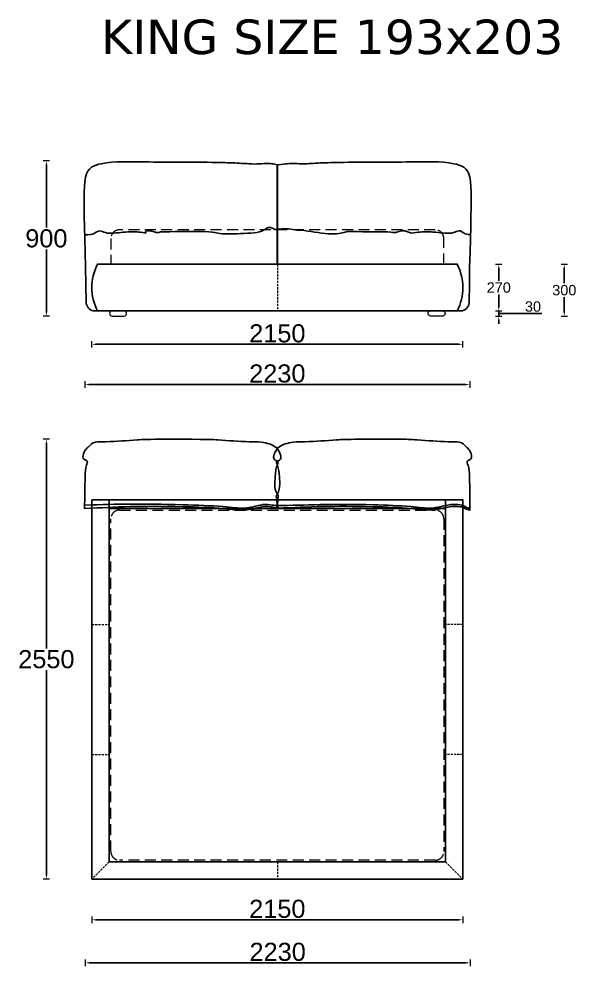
# Model space of a CAD drawing. Header units: millimetres. Extents: x -8642 to 13341, y -1807 to 10084.
# Drawn here: x -627 to 2602, y -1707 to 3784 of the extents above; entities that cross this region are included whole.
import ezdxf

# ---------------------------------------------------------------- set-up
doc = ezdxf.new("R2010")
doc.units = ezdxf.units.MM
doc.header["$MEASUREMENT"] = 0
doc.linetypes.add('NASCOSTA', pattern=[9.525, 6.35, -3.175])
doc.linetypes.add('TRATTEGGIATA', pattern=[19.05, 12.7, -6.35])
doc.layers.add('_ARREDO', color=7, linetype='Continuous')
for name, color, linetype, lineweight in [('_CUCITURE', 8, 'TRATTEGGIATA', 9), ('_MATERASSO', 4, 'Continuous', 9), ('_PIEDINI', 3, 'Continuous', 9), ('_QUOTE', 1, 'Continuous', 9)]:
    doc.layers.add(name, color=color, linetype=linetype, lineweight=lineweight)
doc.styles.get("Standard").update_dxf_attribs({"font": 'arial.ttf'})
doc.dimstyles.new('1_1', dxfattribs={"dimscale": 15, "dimtxt": 4, "dimasz": 1.5, "dimexe": 1.25, "dimexo": 2, "dimtad": 1, "dimtih": 1, "dimtoh": 1, "dimdec": 0, "dimtxsty": 'Standard', "dimcen": 2.5, "dimclrd": 256, "dimclre": 256, "dimclrt": 256, "dimadec": 0, "dimazin": 0, "dimtfac": 1, "dimtdec": 0, "dimtmove": 0, "dimatfit": 3, "dimfxl": 1.25, "dimfxlon": 1, "dimlwe": 0, "dimarcsym": 0})

# ---------------------------------------------------------------- blocks, each defined once
blk = doc.blocks.new('*D47')
at = {"layer": '_QUOTE', "lineweight": 0, "transparency": 16777216}
for p, q in [((-449.3, 1346.5), (-486.8, 1346.5)), ((-449.3, -1203.8), (-486.8, -1203.8))]:
    blk.add_line(p, q, dxfattribs=at)
at = {"layer": '_QUOTE', "lineweight": -2, "transparency": 16777216}
for p, q in [((-468.1, 1324), (-468.1, 134.3)), ((-468.1, -1181.3), (-468.1, 8.3))]:
    blk.add_line(p, q, dxfattribs=at)
at = {"layer": '_QUOTE', "transparency": 16777216}
for points in [[(-471.8, 1324), (-464.3, 1324), (-468.1, 1346.5)], [(-471.8, -1181.3), (-464.3, -1181.3), (-468.1, -1203.8)]]:
    blk.add_solid(points, dxfattribs=at)
at = {"layer": 'Defpoints', "color": 0, "transparency": 16777216}
for p in [(235.3, 1346.5), (-468.1, -1203.8), (235.3, -1203.8)]:
    blk.add_point(p, dxfattribs=at)
at = {"layer": '_QUOTE', "transparency": 16777216, "insert": (-468.1, 71.3), "char_height": 105, "attachment_point": 5}
blk.add_mtext('2550', dxfattribs=at)
blk = doc.blocks.new('*D48')
at = {"layer": '_QUOTE', "lineweight": 0, "transparency": 16777216}
for p, q in [((-204.3, 1878.7), (-204.3, 1916.2)), ((1945.7, 1878.7), (1945.7, 1916.2))]:
    blk.add_line(p, q, dxfattribs=at)
at = {"layer": '_QUOTE', "lineweight": -2, "transparency": 16777216}
blk.add_line((-181.8, 1897.5), (1923.2, 1897.5), dxfattribs=at)
at = {"layer": '_QUOTE', "transparency": 16777216}
for points in [[(-181.8, 1901.2), (-181.8, 1893.7), (-204.3, 1897.5)], [(1923.2, 1901.2), (1923.2, 1893.7), (1945.7, 1897.5)]]:
    blk.add_solid(points, dxfattribs=at)
at = {"layer": 'Defpoints', "color": 0, "transparency": 16777216}
for p in [(1945.7, 1897.5), (-204.3, -103.8), (1945.7, -103.8)]:
    blk.add_point(p, dxfattribs=at)
at = {"layer": '_QUOTE', "transparency": 16777216, "insert": (870.7, 1960.5), "char_height": 105, "attachment_point": 5}
blk.add_mtext('2150', dxfattribs=at)
blk = doc.blocks.new('*D49')
at = {"layer": '_QUOTE', "lineweight": 0, "transparency": 16777216}
for p, q in [((-242.6, -1669.9), (-242.6, -1707.4)), ((1987.8, -1669.9), (1987.8, -1707.4))]:
    blk.add_line(p, q, dxfattribs=at)
at = {"layer": '_QUOTE', "lineweight": -2, "transparency": 16777216}
blk.add_line((-220.1, -1688.6), (1965.3, -1688.6), dxfattribs=at)
at = {"layer": '_QUOTE', "transparency": 16777216}
for points in [[(-220.1, -1684.9), (-220.1, -1692.4), (-242.6, -1688.6)], [(1965.3, -1684.9), (1965.3, -1692.4), (1987.8, -1688.6)]]:
    blk.add_solid(points, dxfattribs=at)
at = {"layer": 'Defpoints', "color": 0, "transparency": 16777216}
for p in [(-242.6, 1078.2), (1987.8, 947.6), (1987.8, -1688.6)]:
    blk.add_point(p, dxfattribs=at)
at = {"layer": '_QUOTE', "transparency": 16777216, "insert": (872.6, -1625.6), "char_height": 105, "attachment_point": 5}
blk.add_mtext('2230', dxfattribs=at)
blk = doc.blocks.new('*D50')
at = {"layer": '_QUOTE', "lineweight": 0, "transparency": 16777216}
for p, q in [((-449.3, 2960.9), (-486.8, 2960.9)), ((-449.3, 2061.1), (-486.8, 2061.1))]:
    blk.add_line(p, q, dxfattribs=at)
at = {"layer": '_QUOTE', "lineweight": -2, "transparency": 16777216}
for p, q in [((-468.1, 2938.4), (-468.1, 2574)), ((-468.1, 2083.6), (-468.1, 2448))]:
    blk.add_line(p, q, dxfattribs=at)
at = {"layer": '_QUOTE', "transparency": 16777216}
for points in [[(-471.8, 2938.4), (-464.3, 2938.4), (-468.1, 2960.9)], [(-471.8, 2083.6), (-464.3, 2083.6), (-468.1, 2061.1)]]:
    blk.add_solid(points, dxfattribs=at)
at = {"layer": 'Defpoints', "color": 0, "transparency": 16777216}
for p in [(-468.1, 2960.9), (121.6, 2960.9), (-52.4, 2061.1)]:
    blk.add_point(p, dxfattribs=at)
at = {"layer": '_QUOTE', "transparency": 16777216, "insert": (-468.1, 2511), "char_height": 105, "attachment_point": 5}
blk.add_mtext('900', dxfattribs=at)
blk = doc.blocks.new('*D51')
at = {"layer": '_QUOTE', "lineweight": 0, "transparency": 16777216}
for p, q in [((2515.2, 2361.1), (2552.7, 2361.1)), ((2515.2, 2061.1), (2552.7, 2061.1))]:
    blk.add_line(p, q, dxfattribs=at)
at = {"layer": '_QUOTE', "lineweight": -2, "transparency": 16777216}
for p, q in [((2534, 2338.6), (2534, 2251.1)), ((2534, 2083.6), (2534, 2171.1))]:
    blk.add_line(p, q, dxfattribs=at)
at = {"layer": '_QUOTE', "transparency": 16777216}
for points in [[(2530.2, 2338.6), (2537.7, 2338.6), (2534, 2361.1)], [(2530.2, 2083.6), (2537.7, 2083.6), (2534, 2061.1)]]:
    blk.add_solid(points, dxfattribs=at)
at = {"layer": 'Defpoints', "color": 0, "transparency": 16777216}
for p in [(1741.3, 2361.1), (1741.3, 2061.1), (2534, 2061.1)]:
    blk.add_point(p, dxfattribs=at)
at = {"layer": '_QUOTE', "transparency": 16777216, "insert": (2534, 2211.1), "char_height": 60, "attachment_point": 5}
blk.add_mtext('300', dxfattribs=at)
blk = doc.blocks.new('*D52')
at = {"layer": '_QUOTE', "lineweight": 0, "transparency": 16777216}
for p, q in [((2135.3, 2361.1), (2172.8, 2361.1)), ((2135.3, 2091.1), (2172.8, 2091.1))]:
    blk.add_line(p, q, dxfattribs=at)
at = {"layer": '_QUOTE', "lineweight": -2, "transparency": 16777216}
for p, q in [((2154.1, 2338.6), (2154.1, 2266.1)), ((2154.1, 2113.6), (2154.1, 2186.1))]:
    blk.add_line(p, q, dxfattribs=at)
at = {"layer": '_QUOTE', "transparency": 16777216}
for points in [[(2150.3, 2338.6), (2157.8, 2338.6), (2154.1, 2361.1)], [(2150.3, 2113.6), (2157.8, 2113.6), (2154.1, 2091.1)]]:
    blk.add_solid(points, dxfattribs=at)
at = {"layer": 'Defpoints', "color": 0, "transparency": 16777216}
for p in [(1506.3, 2361.1), (1506.3, 2091.1), (2154.1, 2091.1)]:
    blk.add_point(p, dxfattribs=at)
at = {"layer": '_QUOTE', "transparency": 16777216, "insert": (2154.1, 2226.1), "char_height": 60, "attachment_point": 5}
blk.add_mtext('270', dxfattribs=at)
blk = doc.blocks.new('*D53')
at = {"layer": '_QUOTE', "lineweight": 0, "transparency": 16777216}
for p, q in [((2135.3, 2091.1), (2172.8, 2091.1)), ((2135.3, 2061.1), (2172.8, 2061.1))]:
    blk.add_line(p, q, dxfattribs=at)
at = {"layer": '_QUOTE', "lineweight": -2, "transparency": 16777216}
for p, q in [((2154.1, 2113.6), (2154.1, 2136.1)), ((2154.1, 2091.1), (2154.1, 2061.1)), ((2154.1, 2091.1), (2154.1, 2061.1)), ((2154.1, 2076.1), (2300.1, 2076.1)), ((2154.1, 2038.6), (2154.1, 2016.1)), ((2300.1, 2076.1), (2404.6, 2076.1))]:
    blk.add_line(p, q, dxfattribs=at)
at = {"layer": '_QUOTE', "transparency": 16777216}
for points in [[(2150.3, 2113.6), (2157.8, 2113.6), (2154.1, 2091.1)], [(2150.3, 2038.6), (2157.8, 2038.6), (2154.1, 2061.1)]]:
    blk.add_solid(points, dxfattribs=at)
at = {"layer": 'Defpoints', "color": 0, "transparency": 16777216}
for p in [(1500.8, 2091.1), (1793.9, 2061.1), (2154.1, 2061.1)]:
    blk.add_point(p, dxfattribs=at)
at = {"layer": '_QUOTE', "transparency": 16777216, "insert": (2352.4, 2116.1), "char_height": 60, "attachment_point": 5}
blk.add_mtext('30', dxfattribs=at)
blk = doc.blocks.new('*D45')
at = {"layer": '_QUOTE', "lineweight": 0, "transparency": 16777216}
for p, q in [((-204.3, -1420.4), (-204.3, -1457.9)), ((1945.7, -1420.4), (1945.7, -1457.9))]:
    blk.add_line(p, q, dxfattribs=at)
at = {"layer": '_QUOTE', "lineweight": -2, "transparency": 16777216}
blk.add_line((-181.8, -1439.1), (1923.2, -1439.1), dxfattribs=at)
at = {"layer": '_QUOTE', "transparency": 16777216}
for points in [[(-181.8, -1435.4), (-181.8, -1442.9), (-204.3, -1439.1)], [(1923.2, -1435.4), (1923.2, -1442.9), (1945.7, -1439.1)]]:
    blk.add_solid(points, dxfattribs=at)
at = {"layer": 'Defpoints', "color": 0, "transparency": 16777216}
for p in [(-204.3, -237.3), (1945.7, -280.1), (1945.7, -1439.1)]:
    blk.add_point(p, dxfattribs=at)
at = {"layer": '_QUOTE', "transparency": 16777216, "insert": (870.7, -1376.1), "char_height": 105, "attachment_point": 5}
blk.add_mtext('2150', dxfattribs=at)
blk = doc.blocks.new('*D46')
at = {"layer": '_QUOTE', "lineweight": 0, "transparency": 16777216}
for p, q in [((-244.5, 1683.4), (-244.5, 1645.9)), ((1985.9, 1683.4), (1985.9, 1645.9))]:
    blk.add_line(p, q, dxfattribs=at)
at = {"layer": '_QUOTE', "lineweight": -2, "transparency": 16777216}
blk.add_line((-222, 1664.7), (1963.4, 1664.7), dxfattribs=at)
at = {"layer": '_QUOTE', "transparency": 16777216}
for points in [[(-222, 1668.4), (-222, 1660.9), (-244.5, 1664.7)], [(1963.4, 1668.4), (1963.4, 1660.9), (1985.9, 1664.7)]]:
    blk.add_solid(points, dxfattribs=at)
at = {"layer": 'Defpoints', "color": 0, "transparency": 16777216}
for p in [(-244.5, 2856.4), (1985.9, 2725.8), (1985.9, 1664.7)]:
    blk.add_point(p, dxfattribs=at)
at = {"layer": '_QUOTE', "transparency": 16777216, "insert": (870.7, 1727.7), "char_height": 105, "attachment_point": 5}
blk.add_mtext('2230', dxfattribs=at)

msp = doc.modelspace()

# ---------------------------------------------------------------- linework, layer by layer
at = {"layer": '_ARREDO', "color": 0}
for p, q in [((869.4, 2938.8), (870, 2361.1)), ((869.4, 2938.8), (870, 2361.1)), ((871.6, 2361.1), (871.6, 2938.1)), ((-196.3, 2091.2), (-163.3, 2091.1)), ((-154.3, 2091.1), (1945.7, 2091.1))]:
    msp.add_line(p, q, dxfattribs=at)
at = {"layer": '_ARREDO'}
msp.add_lwpolyline([(1913.5, 2091.1), (-172.1, 2091.1, -0.238729), (-172.1, 2361.1), (1913.5, 2361.1, -0.238729)], format="xyb", close=True, dxfattribs=at)
for points in [[(1913.5, 2091.1), (1932.4, 2091.2)], [(-204.3, 996.2), (-204.3, -1203.8)], [(-104.3, -1103.8), (-104.3, 996.2), (-204.3, 996.2)], [(1945.7, -1203.8), (1945.7, 996.2), (1845.7, 996.2), (1845.7, -1103.8)], [(1845.7, -1103.8), (-104.3, -1103.8)], [(-204.3, -1203.8), (1945.7, -1203.8)]]:
    msp.add_lwpolyline(points, dxfattribs=at)
msp.add_lwpolyline([(-104.3, 946.2), (-104.3, 996.2), (1845.7, 996.2), (1845.7, 946.2)], close=True, dxfattribs=at)
at = {"layer": '_ARREDO', "color": 0}
for centre, radius, start, end in [((-185.8, 2142), 51.9, 181.4447, 258.3601), ((1932.3, 2141.2), 50, 270.0428, 359.4033)]:
    msp.add_arc(centre, radius, start, end, dxfattribs=at)
for points, knots in [([(-237.7, 2140.6), (-243.3, 2738.8), (-282, 2908.9), (-98.1, 2960.5), (112, 2952.1), (505.1, 2954.4), (662.3, 2947.2), (717.3, 2943), (736.5, 2942.2)], [0.97874, 0.97874, 0.97874, 0.97874, 33.87459, 41.444807, 67.800101, 98.55114, 109.295887, 115.063562, 115.063562, 115.063562, 115.063562]), ([(870.7, 2938.1), (860.9, 2940.7), (824.7, 2949.2), (777.9, 2943.9), (736.5, 2942.2)], [141.247301, 141.247301, 141.247301, 141.247301, 145.493894, 156.0179, 156.0179, 156.0179, 156.0179]), ([(870.7, 2938.1), (901.8, 2940.7), (946.8, 2948.5), (990, 2944.6), (1020.9, 2942.9)], [142.576049, 142.576049, 142.576049, 142.576049, 146.822642, 156.169675, 156.169675, 156.169675, 156.169675]), ([(1982.3, 2140.6), (1988, 2738.8), (2026.7, 2908.9), (1842.7, 2960.5), (1632.7, 2952.1), (1239.5, 2954.4), (1086.6, 2947.4), (1035.8, 2943.7), (1020.9, 2942.9)], [0.978652, 0.978652, 0.978652, 0.978652, 33.87459, 41.444807, 67.800101, 98.55114, 109.295887, 113.789424, 113.789424, 113.789424, 113.789424]), ([(986.4, 2559.9), (952.2, 2565.2), (915.2, 2569.3), (874.8, 2565), (870.7, 2564.9)], [99.121874, 99.121874, 99.121874, 99.121874, 109.465772, 110.6844, 110.6844, 110.6844, 110.6844]), ([(235.3, 1347.5), (117.1, 1346.6), (27.9, 1342.5), (-85.3, 1330.9), (-198.3, 1333.1), (-211.5, 1315.4), (-250.6, 1279.1), (-266.5, 1230.4), (-224.7, 1222.3), (-240.1, 1186.7), (-244.3, 1166.2), (-246.3, 944.9)], [1323.899986, 1323.899986, 1323.899986, 1323.899986, 1427.9085, 1645.520083, 1731.152126, 1839.404734, 1862.672187, 1931.372978, 1952.584466, 1981.71284, 2036.703079, 2036.703079, 2036.703079, 2036.703079]), ([(235.3, 1347.5), (469.1, 1346.6), (558.4, 1342.5), (671.6, 1330.9), (784.6, 1333.1), (844.1, 1316.4), (868.4, 1296), (870.5, 1294)], [1323.899986, 1323.899986, 1323.899986, 1323.899986, 1427.9085, 1645.520083, 1731.152126, 1839.404734, 1850.000893, 1850.000893, 1850.000893, 1850.000893]), ([(1577.5, 1348), (1283.4, 1347.1), (1188.4, 1343.1), (1069.3, 1330.9), (956.3, 1333.1), (896.9, 1316.4), (872.6, 1296), (870.5, 1294)], [1302.922883, 1302.922883, 1302.922883, 1302.922883, 1427.9085, 1645.520083, 1731.152126, 1839.404734, 1850.000893, 1850.000893, 1850.000893, 1850.000893]), ([(1577.5, 1348), (1612.2, 1347.1), (1707.2, 1343.1), (1826.2, 1330.9), (1939.3, 1333.1), (1952.4, 1315.4), (1991.5, 1279.1), (2007.4, 1230.4), (1965.6, 1222.3), (1982, 1184.5), (1985.8, 1163), (1986.9, 936.4)], [1302.922883, 1302.922883, 1302.922883, 1302.922883, 1427.9085, 1645.520083, 1731.152126, 1839.404734, 1862.672187, 1931.372978, 1952.584466, 1981.71284, 2043.327416, 2043.327416, 2043.327416, 2043.327416]), ([(-246.3, 944.9), (-52.3, 954.6), (113.2, 964.3), (559.9, 948.3), (661.3, 932.4), (734.7, 943.5), (799.8, 962.6), (830, 955.5), (866.3, 947.8), (872, 947.2)], [9.23544, 9.23544, 9.23544, 9.23544, 56.33891, 70.896853, 81.985192, 86.801344, 93.037044, 102.209071, 104.313668, 104.313668, 104.313668, 104.313668]), ([(-246.1, 964.5), (-44.6, 972.1), (116.7, 974.4), (559.1, 959.6), (660.6, 943.7), (733.9, 954.7), (799.1, 973.9), (829.7, 966.5), (850.9, 964.4), (872.2, 961.9)], [11.201003, 11.201003, 11.201003, 11.201003, 57.024861, 71.582805, 82.671143, 87.487296, 93.722995, 102.895022, 105.505868, 105.505868, 105.505868, 105.505868]), ([(872, 947.2), (1058.6, 955.7), (1251, 963.5), (1644.5, 948.3), (1746, 932.4), (1819.3, 943.5), (1884.5, 962.6), (1958.5, 953.7), (1961, 941), (1984.2, 936.8), (1986.4, 936.4), (1986.8, 936.4), (1987.1, 936.4), (1987.9, 936.4)], [13.178188, 13.178188, 13.178188, 13.178188, 56.33891, 70.896853, 81.985192, 86.801344, 93.037044, 102.209071, 108.619238, 109.293019, 109.293019, 109.293019, 109.340932, 109.340932, 109.340932, 109.340932]), ([(872.2, 961.9), (1027.9, 964.8), (1236.6, 975.8), (1643.7, 959.5), (1745.2, 943.7), (1818.6, 954.7), (1883.7, 973.9), (1957.8, 965), (1960.2, 952.2), (1983.4, 948.1), (1985.7, 947.7), (1985.8, 947.6), (1986, 947.6), (1987.8, 947.6)], [9.670093, 9.670093, 9.670093, 9.670093, 57.024861, 71.582805, 82.671143, 87.487296, 93.722995, 102.895022, 109.305189, 109.97897, 109.97897, 109.97897, 110.02915, 110.02915, 110.02915, 110.02915])]:
    msp.add_open_spline(points, degree=3, knots=knots, dxfattribs=at)
at = {"layer": '_ARREDO'}
for points, knots in [([(737.1, 2543.6), (683.8, 2540.4), (613.6, 2536.2), (530.8, 2538.6), (480.5, 2555.9), (232.1, 2549), (194.2, 2550.7), (172.3, 2541.7), (147.4, 2553.5), (122, 2558), (101.6, 2551.2), (117.6, 2538), (65.4, 2552.7), (15.3, 2549.3), (-52.6, 2545.5), (-113.9, 2534.5), (-166.1, 2563.2), (-187.1, 2535), (-218.9, 2532.6), (-244.3, 2532.9)], [0, 0, 0, 0, 160.191262, 211.361434, 246.70273, 317.479205, 339.361403, 360.589837, 384.323596, 417.889123, 435.335847, 447.911164, 498.95428, 584.308715, 600.994472, 704.120715, 748.396454, 820.870352, 891.233399, 891.233399, 891.233399, 891.233399]), ([(1026.4, 2557.2), (1079.9, 2549.5), (1150.1, 2534.9), (1234, 2538.7), (1284.3, 2555.9), (1287.7, 2549), (1530.7, 2550.7), (1552.6, 2541.7), (1577.4, 2553.5), (1602.8, 2558), (1623.2, 2551.2), (1647.2, 2538), (1699.4, 2552.7), (1749.6, 2549.3), (1817.5, 2545.5), (1878.8, 2534.5), (1931, 2563.2), (1947.6, 2540.8), (1968.8, 2535), (1988.9, 2533.5)], [0, 0, 0, 0, 163.129336, 214.299509, 249.640804, 320.41728, 342.299478, 363.527911, 387.26167, 420.827197, 438.273921, 450.849238, 501.892355, 587.246789, 603.932546, 707.058789, 751.334528, 823.808426, 872.558092, 872.558092, 872.558092, 872.558092]), ([(870.5, 1294), (849.7, 1262.8), (839.6, 1227.3), (880, 1219.4), (863, 1180.3), (858.3, 1151.1), (854, 1040.3), (884.3, 1019.6), (864.6, 995.7), (872.2, 973.5), (866.2, 953.1), (866, 946.2)], [1866.717018, 1866.717018, 1866.717018, 1866.717018, 1931.372978, 1952.584466, 1981.71284, 2047.171298, 2078.134974, 2120.549862, 2140.836472, 2171.731521, 2202.716032, 2202.716032, 2202.716032, 2202.716032]), ([(870.5, 1294), (891.2, 1262.8), (901.3, 1227.3), (861, 1219.4), (877.9, 1180.3), (882.6, 1151.1), (886.9, 1040.3), (856.6, 1019.6), (876.3, 995.7), (868.7, 973.5), (874.7, 953.1), (874.9, 946.2)], [1866.717018, 1866.717018, 1866.717018, 1866.717018, 1931.372978, 1952.584466, 1981.71284, 2047.171298, 2078.134974, 2120.549862, 2140.836472, 2171.731521, 2202.716032, 2202.716032, 2202.716032, 2202.716032])]:
    msp.add_open_spline(points, degree=3, knots=knots, dxfattribs=at)
msp.add_spline([(737.1, 2543.6), (794.1, 2560.7), (814, 2572.6), (837.6, 2572.6), (858.5, 2564), (868.9, 2564.9), (870.7, 2564.9), (870.9, 2564.7)], degree=3, dxfattribs=at)
at = {"layer": '_ARREDO', "color": 0}
for points in [[(1026.4, 2557.2), (1008.7, 2559.5), (995.9, 2559), (986.4, 2559.9)], [(872.2, 1030.6), (872.2, 1029.1), (872.2, 1027.6), (872.2, 1026)]]:
    msp.add_open_spline(points, degree=3, dxfattribs=at)
at = {"layer": '_CUCITURE'}
for p, q in [((870.7, 2361.1), (870.7, 2091.1)), ((-204.3, 272.9), (-104.3, 272.9)), ((1945.7, 272.9), (1845.7, 272.9)), ((-204.3, -480.5), (-104.3, -480.5)), ((1945.7, -480.5), (1845.7, -480.5)), ((870.7, -1103.8), (870.7, -1203.8))]:
    msp.add_line(p, q, dxfattribs=at)
for points in [[(-104.3, -1103.8), (-204.3, -1203.8)], [(1845.7, -1103.8), (1945.7, -1203.8)]]:
    msp.add_lwpolyline(points, dxfattribs=at)
at = {"layer": '_MATERASSO', "linetype": 'NASCOSTA', "ltscale": 10}
msp.add_lwpolyline([(1835.7, 2361.1), (1835.7, 2511.1, 0.414214), (1785.7, 2561.1), (-44.3, 2561.1, 0.414214), (-94.3, 2511.1), (-94.3, 2381.3), (-94.3, 2361.1)], format="xyb", dxfattribs=at)
msp.add_lwpolyline([(-44.3, 936.2), (1785.7, 936.2, -0.414214), (1835.7, 886.2), (1835.7, -1043.8, -0.414214), (1785.7, -1093.8), (-44.3, -1093.8, -0.414214), (-94.3, -1043.8), (-94.3, 886.2, -0.414214)], format="xyb", close=True, dxfattribs=at)
at = {"layer": '_PIEDINI'}
for points in [[(-86.8, 2061.1), (-18, 2061.1, 1), (-18, 2091.1), (-86.8, 2091.1, 1)], [(1828.3, 2061.1), (1759.5, 2061.1, -1), (1759.5, 2091.1), (1828.3, 2091.1, -1)]]:
    msp.add_lwpolyline(points, format="xyb", close=True, dxfattribs=at)

# ---------------------------------------------------------------- texts
at = {"insert": (-150.4, 3780.2), "char_height": 200, "attachment_point": 1}
msp.add_mtext_dynamic_manual_height_columns('{\\fVerdana|b0|i0|c0|p34;KING SIZE 193x203}', width=6259.394, gutter_width=1, heights=[0], dxfattribs=at)

# ---------------------------------------------------------------- dimensions: what is measured, and where the dimension line sits
at = {"layer": '_QUOTE'}
for base, p1, p2, picture, middle in [((-468.1, 2960.9), (-52.4, 2061.1), (121.6, 2960.9), '*D50', (-468.1, 2511)), ((-468.1, -1203.8), (235.3, 1346.5), (235.3, -1203.8), '*D47', (-468.1, 71.3))]:
    dim = msp.add_linear_dim(base=base, p1=p1, p2=p2, angle=90, dimstyle='1_1', override={"dimtxt": 7}, dxfattribs=at)
    dim.commit()
    dim.dimension.update_dxf_attribs({"geometry": picture, "text_midpoint": middle})
for base, p1, p2, picture, middle in [((1985.9, 1664.7), (-244.5, 2856.4), (1985.9, 2725.8), '*D46', (870.7, 1727.7)), ((1945.7, 1897.5), (-204.3, -103.8), (1945.7, -103.8), '*D48', (870.7, 1960.5)), ((1987.8, -1688.6), (-242.6, 1078.2), (1987.8, 947.6), '*D49', (872.6, -1625.6)), ((1945.7, -1439.1), (-204.3, -237.3), (1945.7, -280.1), '*D45', (870.7, -1376.1))]:
    dim = msp.add_linear_dim(base=base, p1=p1, p2=p2, dimstyle='1_1', override={"dimtxt": 7}, dxfattribs=at)
    dim.commit()
    dim.dimension.update_dxf_attribs({"geometry": picture, "text_midpoint": middle})
at = {"layer": '_QUOTE', "color": 0}
for base, p1, p2, picture, middle in [((2154.1, 2091.1), (1506.3, 2361.1), (1506.3, 2091.1), '*D52', (2154.1, 2226.1)), ((2534, 2061.1), (1741.3, 2361.1), (1741.3, 2061.1), '*D51', (2534, 2211.1))]:
    dim = msp.add_linear_dim(base=base, p1=p1, p2=p2, angle=90, dimstyle='1_1', dxfattribs=at)
    dim.commit()
    dim.dimension.update_dxf_attribs({"geometry": picture, "text_midpoint": middle})
dim = msp.add_linear_dim(base=(2154.1, 2061.1), p1=(1500.8, 2091.1), p2=(1793.9, 2061.1), angle=90, dimstyle='1_1', override={"dimtmove": 1}, dxfattribs=at)
dim.commit()
dim.dimension.update_dxf_attribs({"geometry": '*D53', "text_midpoint": (2309.5, 2116.1)})

doc.saveas('drawing.dxf')
